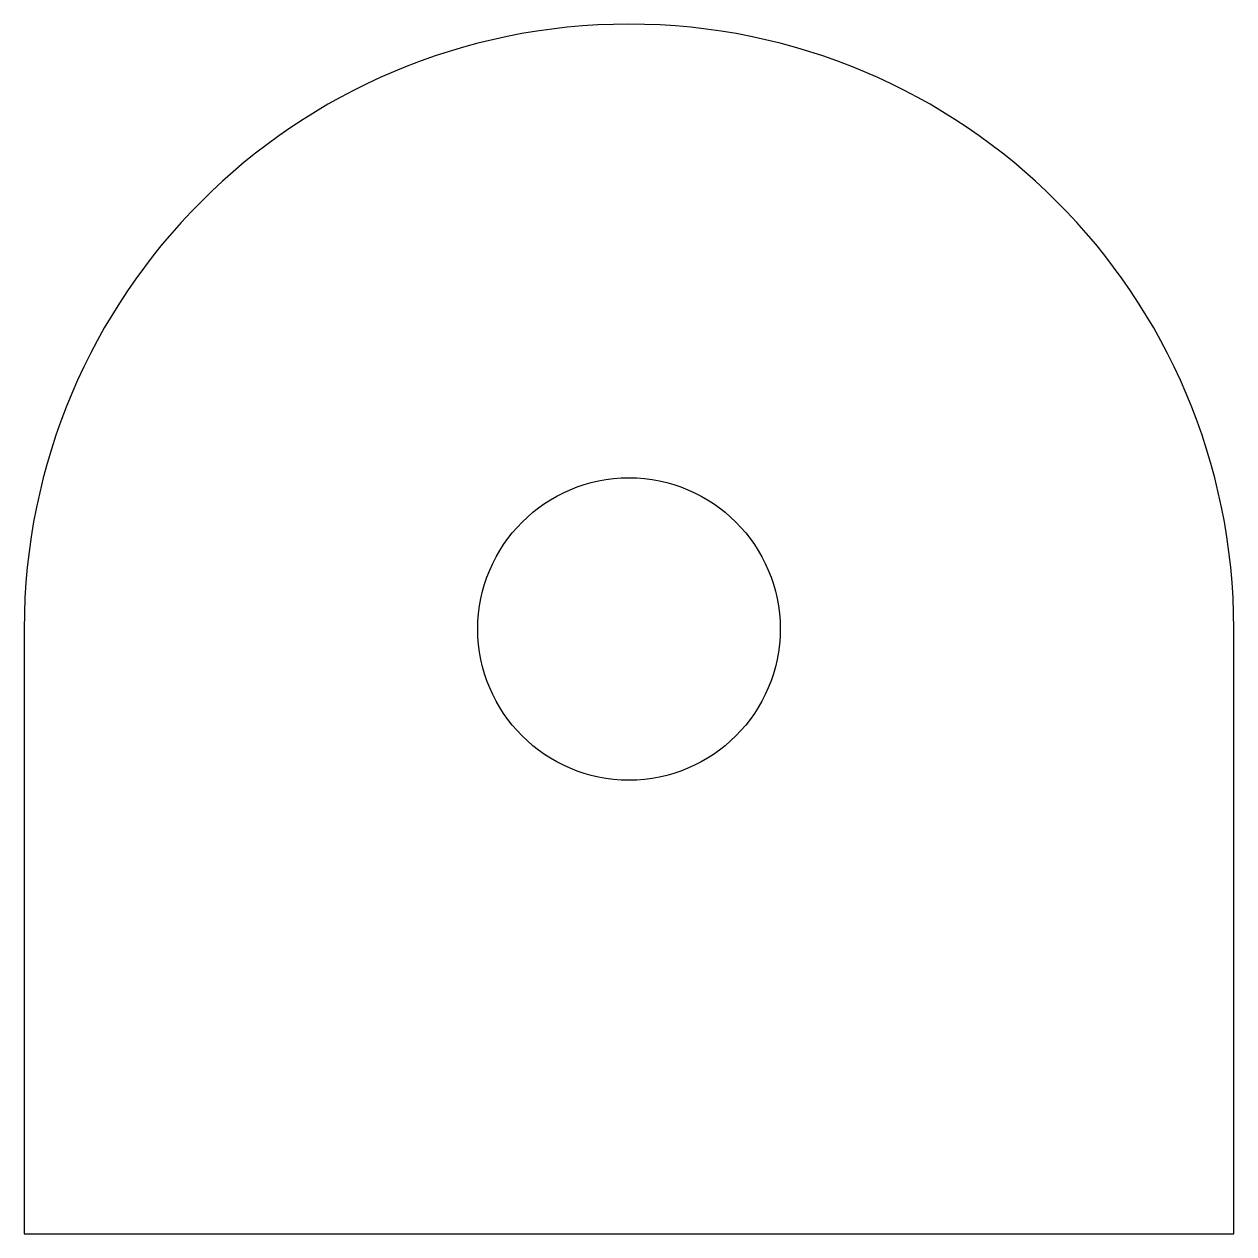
# Model space of a CAD drawing. Header units: inches. Extents: x 2 to 2.75, y 2 to 2.75.
import ezdxf

# ---------------------------------------------------------------- set-up
doc = ezdxf.new("R2010")
doc.units = ezdxf.units.IN
doc.header["$MEASUREMENT"] = 0
doc.layers.get('0').update_dxf_attribs({"linetype": 'CONTINUOUS'})

msp = doc.modelspace()

# ---------------------------------------------------------------- linework, layer by layer
for p, q in [((2, 2.375, 0.1), (2, 2, 0.1)), ((2.75, 2, 0.1), (2.75, 2.375, 0.1)), ((2, 2, 0.1), (2.75, 2, 0.1))]:
    msp.add_line(p, q)
msp.add_circle((2.375, 2.375), 0.09375)
msp.add_arc((2.375, 2.375, 0.1), 0.375, 0, 180)

doc.saveas('drawing.dxf')
